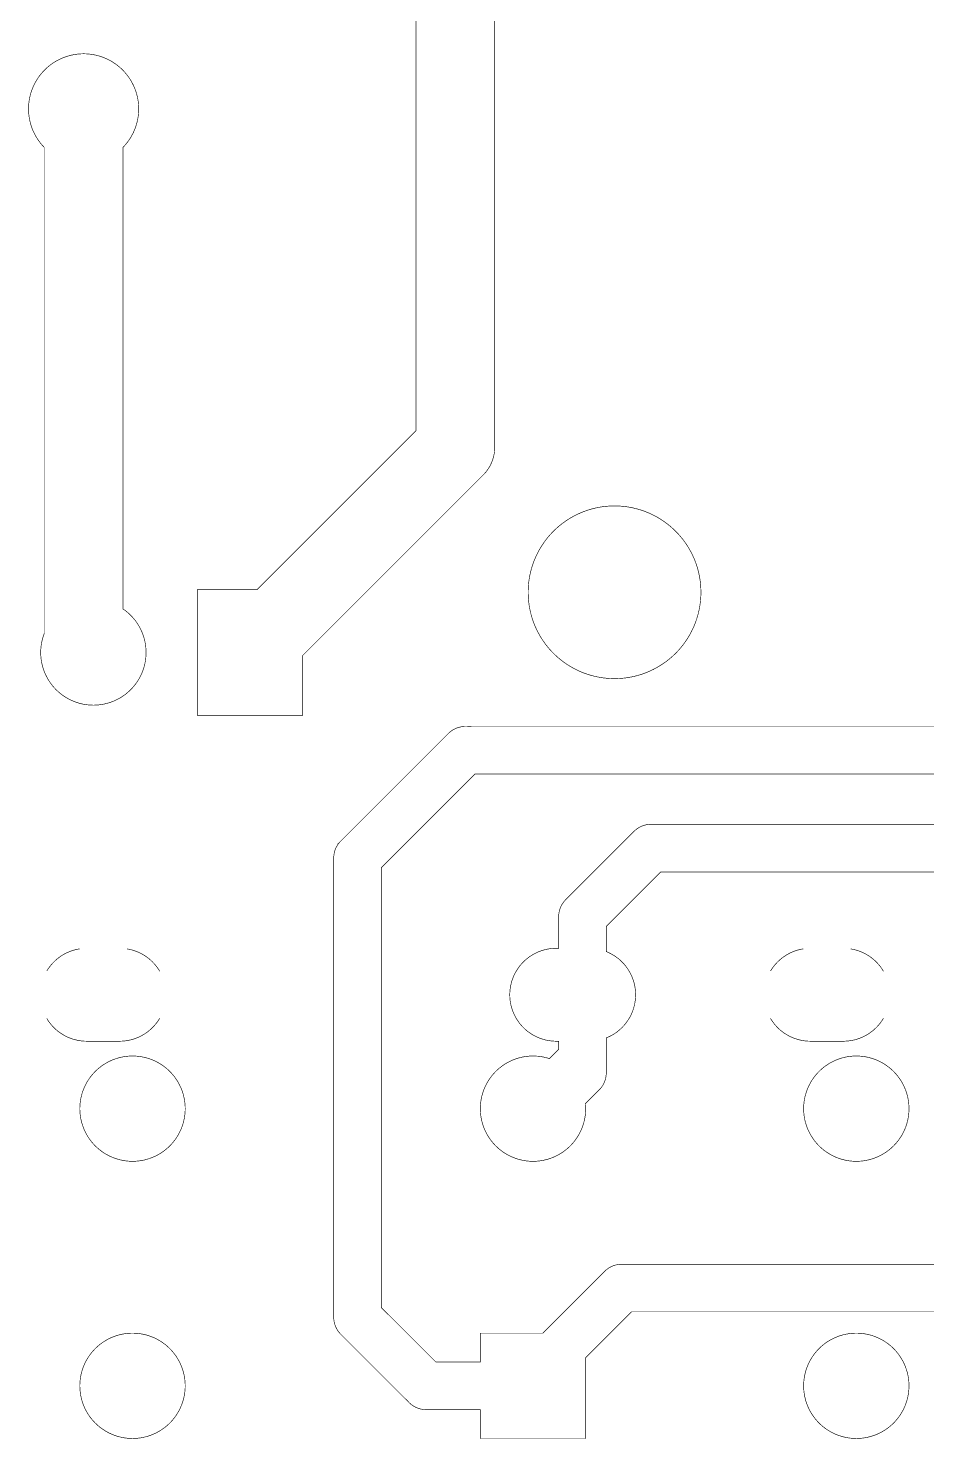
# Model space of a CAD drawing. Extents: x 0.1 to 55.3, y 1.4 to 42.4.
# Drawn here: x 6.56 to 21.15, y 1.36 to 24.26 of the extents above; entities that cross this region are included whole.
import ezdxf

# ---------------------------------------------------------------- set-up
doc = ezdxf.new("R2010")
doc.units = 0
doc.layers.add('Edge_Top', color=20, linetype='CONTINUOUS')

msp = doc.modelspace()

# ---------------------------------------------------------------- linework, layer by layer
at = {"layer": 'Edge_Top', "linetype": 'CONTINUOUS', "const_width": 0.01}
for points in [[(14.1349, 36.6512), (14.1346, 17.4425), (14.1332, 17.4158), (14.1307, 17.3893), (14.1271, 17.3629), (14.1224, 17.3366), (14.1167, 17.3106), (14.1098, 17.2848), (14.1019, 17.2594), (14.0929, 17.2343), (14.0828, 17.2096), (14.0718, 17.1853), (14.0598, 17.1615), (14.0467, 17.1382), (14.0327, 17.1155), (14.0178, 17.0934), (14.002, 17.072), (13.9853, 17.0512), (13.9677, 17.0311), (13.9494, 17.0118), (13.9328, 16.9957), (13.9333, 16.9958), (11.0161, 14.0785), (11.0162, 13.7897), (11.0162, 13.1077), (9.3062, 13.1077), (9.3062, 15.1497), (9.3128, 15.1497)], [(9.3128, 15.1497), (10.2776, 15.1497), (10.2837, 15.1564), (12.8554, 17.728), (12.8549, 17.7291), (12.8549, 36.4064)], [(8.4761, 14.122), (8.4752, 14.0887), (8.473, 14.0555), (8.4695, 14.0223), (8.4647, 13.9893), (8.4587, 13.9566), (8.4513, 13.924), (8.4427, 13.8918), (8.4328, 13.86), (8.4218, 13.8286), (8.4095, 13.7976), (8.3959, 13.7671), (8.3813, 13.7372), (8.3654, 13.7079), (8.3485, 13.6792), (8.3304, 13.6512), (8.3112, 13.6239), (8.291, 13.5974), (8.2698, 13.5717), (8.2476, 13.5468), (8.2245, 13.5228), (8.2004, 13.4998), (8.1754, 13.4777), (8.1496, 13.4566), (8.123, 13.4365), (8.0957, 13.4175), (8.0676, 13.3995), (8.0388, 13.3827), (8.0094, 13.3669), (7.9795, 13.3524), (7.9489, 13.339), (7.9179, 13.3268), (7.8864, 13.3159), (7.8545, 13.3062), (7.8223, 13.2977), (7.7898, 13.2905), (7.757, 13.2846), (7.7239, 13.2799), (7.6908, 13.2765), (7.6575, 13.2745), (7.6242, 13.2737), (7.5909, 13.2742), (7.5576, 13.2761), (7.5244, 13.2792), (7.4914, 13.2836), (7.4585, 13.2893), (7.4259, 13.2963), (7.3936, 13.3045), (7.3617, 13.314), (7.3301, 13.3248), (7.299, 13.3367), (7.2684, 13.3499), (7.2383, 13.3642), (7.2088, 13.3797), (7.1799, 13.3964), (7.1517, 13.4141), (7.1242, 13.433), (7.0975, 13.4528), (7.0715, 13.4738), (7.0464, 13.4957), (7.0222, 13.5186), (6.9989, 13.5424), (6.9765, 13.5671), (6.9551, 13.5926), (6.9347, 13.619), (6.9154, 13.6462), (6.8971, 13.674), (6.8799, 13.7026), (6.8639, 13.7318), (6.849, 13.7616), (6.8353, 13.792), (6.8227, 13.8229), (6.8114, 13.8543), (6.8013, 13.886), (6.7925, 13.9182), (6.7849, 13.9506), (6.7786, 13.9833), (6.7736, 14.0163), (6.7699, 14.0494), (6.7674, 14.0827), (6.7663, 14.116), (6.7664, 14.1493), (6.7679, 14.1826), (6.7706, 14.2158), (6.7747, 14.2489), (6.78, 14.2818), (6.7866, 14.3145), (6.7945, 14.3469), (6.8036, 14.3789), (6.814, 14.4106), (6.8228, 14.4347), (6.8225, 14.442), (6.8225, 22.331), (6.798, 22.3571), (6.7762, 22.3822), (6.7553, 22.4082), (6.7354, 22.435), (6.7165, 22.4624), (6.6987, 22.4906), (6.6819, 22.5194), (6.6662, 22.5488), (6.6516, 22.5787), (6.6381, 22.6092), (6.6258, 22.6402), (6.6146, 22.6716), (6.6047, 22.7034), (6.5959, 22.7356), (6.5883, 22.768), (6.5819, 22.8007), (6.5768, 22.8337), (6.5729, 22.8668), (6.5702, 22.9), (6.5687, 22.9333), (6.5685, 22.9666), (6.5696, 22.9999), (6.5719, 23.0332), (6.5754, 23.0663), (6.5802, 23.0993), (6.5861, 23.1321), (6.5933, 23.1647), (6.6018, 23.1969), (6.6114, 23.2288), (6.6222, 23.2604), (6.6341, 23.2915), (6.6472, 23.3221), (6.6615, 23.3522), (6.6768, 23.3818), (6.6933, 23.4108), (6.7108, 23.4392), (6.7294, 23.4669), (6.7489, 23.4938), (6.7695, 23.5201), (6.7911, 23.5455), (6.8135, 23.5701), (6.8369, 23.5939), (6.8611, 23.6167), (6.8862, 23.6387), (6.9121, 23.6597), (6.9387, 23.6797), (6.9661, 23.6988), (6.9942, 23.7167), (7.0229, 23.7337), (7.0522, 23.7495), (7.0821, 23.7643), (7.1125, 23.7779), (7.1434, 23.7903), (7.1748, 23.8017), (7.2066, 23.8118), (7.2387, 23.8207), (7.2711, 23.8285), (7.3038, 23.835), (7.3367, 23.8403), (7.3698, 23.8444), (7.403, 23.8472), (7.4363, 23.8488), (7.4696, 23.8492), (7.5029, 23.8483), (7.5362, 23.8462), (7.5693, 23.8428), (7.6023, 23.8382), (7.6352, 23.8324), (7.6677, 23.8253), (7.7, 23.8171), (7.732, 23.8076), (7.7636, 23.797), (7.7948, 23.7852), (7.8255, 23.7722), (7.8557, 23.7581), (7.8853, 23.7429), (7.9144, 23.7266), (7.9428, 23.7092), (7.9706, 23.6908), (7.9977, 23.6713), (8.024, 23.6509), (8.0495, 23.6294), (8.0743, 23.6071), (8.0981, 23.5838), (8.1211, 23.5597), (8.1432, 23.5347), (8.1643, 23.5089), (8.1845, 23.4824), (8.2036, 23.4551), (8.2218, 23.4271), (8.2388, 23.3985), (8.2548, 23.3693), (8.2697, 23.3394), (8.2834, 23.3091), (8.2961, 23.2782), (8.3075, 23.2469), (8.3178, 23.2152), (8.3269, 23.1832), (8.3348, 23.1508), (8.3415, 23.1181), (8.347, 23.0852), (8.3512, 23.0522), (8.3542, 23.019), (8.3559, 22.9857), (8.3564, 22.9485), (8.3556, 22.9152), (8.3535, 22.8819), (8.3501, 22.8488), (8.3455, 22.8158), (8.3397, 22.783), (8.3327, 22.7504), (8.3244, 22.7181), (8.315, 22.6861), (8.3044, 22.6545), (8.2926, 22.6233), (8.2796, 22.5926), (8.2656, 22.5624), (8.2504, 22.5327), (8.2341, 22.5037), (8.2167, 22.4752), (8.1983, 22.4474), (8.1788, 22.4204), (8.1584, 22.394), (8.137, 22.3685), (8.1147, 22.3437), (8.1021, 22.3307), (8.1025, 22.3219), (8.1022, 14.8355), (8.1294, 14.8163), (8.1558, 14.7959), (8.1814, 14.7746), (8.2062, 14.7523), (8.23, 14.729), (8.2529, 14.7048), (8.2749, 14.6797), (8.2959, 14.6538), (8.3159, 14.6271), (8.3348, 14.5997), (8.3526, 14.5715), (8.3693, 14.5427), (8.3848, 14.5132), (8.3992, 14.4831), (8.4125, 14.4525), (8.4245, 14.4214), (8.4353, 14.3899), (8.4449, 14.358), (8.4532, 14.3257), (8.4602, 14.2931), (8.466, 14.2603), (8.4705, 14.2273), (8.4737, 14.1941), (8.4756, 14.1608), (8.4762, 14.1287), (8.4761, 14.122)], [(14.1346, 17.4831), (14.1349, 17.4571), (14.1341, 17.4304), (14.1322, 17.4038), (14.1292, 17.3774), (14.1252, 17.351), (14.12, 17.3248), (14.1137, 17.2989), (14.1063, 17.2733), (14.0979, 17.248), (14.0885, 17.2231), (14.078, 17.1985), (14.0665, 17.1745), (14.054, 17.1509), (14.0405, 17.1279), (14.0261, 17.1055), (14.0108, 17.0837), (13.9946, 17.0625), (13.9775, 17.042), (13.9595, 17.0223), (13.9333, 16.9958)], [(17.4815, 15.0999), (17.4805, 15.0533), (17.4779, 15.0067), (17.4738, 14.9602), (17.4682, 14.9139), (17.461, 14.8678), (17.4523, 14.8219), (17.442, 14.7764), (17.4303, 14.7312), (17.417, 14.6865), (17.4023, 14.6422), (17.3861, 14.5984), (17.3685, 14.5552), (17.3494, 14.5126), (17.329, 14.4707), (17.3071, 14.4295), (17.2839, 14.389), (17.2593, 14.3493), (17.2335, 14.3105), (17.2064, 14.2725), (17.178, 14.2355), (17.1484, 14.1994), (17.1176, 14.1643), (17.0857, 14.1303), (17.0526, 14.0973), (17.0185, 14.0655), (16.9833, 14.0348), (16.9471, 14.0054), (16.91, 13.9771), (16.872, 13.9501), (16.833, 13.9243), (16.7933, 13.8999), (16.7527, 13.8768), (16.7114, 13.8551), (16.6694, 13.8348), (16.6268, 13.8158), (16.5835, 13.7983), (16.5397, 13.7823), (16.4954, 13.7677), (16.4506, 13.7546), (16.4054, 13.743), (16.3598, 13.7329), (16.3139, 13.7243), (16.2678, 13.7173), (16.2215, 13.7118), (16.175, 13.7079), (16.1284, 13.7055), (16.0817, 13.7046), (16.0351, 13.7053), (15.9885, 13.7076), (15.9419, 13.7114), (15.8956, 13.7167), (15.8494, 13.7236), (15.8035, 13.732), (15.7579, 13.742), (15.7127, 13.7534), (15.6679, 13.7664), (15.6235, 13.7808), (15.5796, 13.7967), (15.5363, 13.8141), (15.4936, 13.8329), (15.4515, 13.8531), (15.4102, 13.8747), (15.3695, 13.8976), (15.3297, 13.9219), (15.2907, 13.9475), (15.2526, 13.9744), (15.2153, 14.0026), (15.1791, 14.0319), (15.1438, 14.0625), (15.1096, 14.0942), (15.0764, 14.1271), (15.0444, 14.161), (15.0135, 14.1959), (14.9838, 14.2319), (14.9553, 14.2689), (14.928, 14.3068), (14.902, 14.3455), (14.8774, 14.3851), (14.854, 14.4255), (14.832, 14.4667), (14.8114, 14.5086), (14.7922, 14.5511), (14.7744, 14.5942), (14.7581, 14.638), (14.7432, 14.6822), (14.7299, 14.7269), (14.718, 14.772), (14.7076, 14.8175), (14.6987, 14.8633), (14.6914, 14.9094), (14.6856, 14.9557), (14.6814, 15.0022), (14.6787, 15.0488), (14.6775, 15.0954), (14.6779, 15.1421), (14.6799, 15.1887), (14.6834, 15.2352), (14.6884, 15.2816), (14.695, 15.3278), (14.7032, 15.3738), (14.7128, 15.4194), (14.724, 15.4647), (14.7367, 15.5097), (14.7508, 15.5541), (14.7664, 15.5981), (14.7835, 15.6415), (14.802, 15.6843), (14.822, 15.7265), (14.8433, 15.768), (14.866, 15.8088), (14.89, 15.8488), (14.9154, 15.888), (14.9421, 15.9263), (14.97, 15.9637), (14.9991, 16.0001), (15.0294, 16.0356), (15.0609, 16.07), (15.0936, 16.1034), (15.1273, 16.1356), (15.162, 16.1668), (15.1978, 16.1967), (15.2346, 16.2254), (15.2723, 16.2529), (15.3109, 16.2792), (15.3504, 16.3041), (15.3906, 16.3277), (15.4316, 16.3499), (15.4734, 16.3708), (15.5158, 16.3903), (15.5588, 16.4083), (15.6024, 16.4249), (15.6466, 16.4401), (15.6912, 16.4538), (15.7362, 16.4659), (15.7817, 16.4766), (15.8274, 16.4858), (15.8734, 16.4934), (15.9197, 16.4995), (15.9662, 16.504), (16.0127, 16.507), (16.0594, 16.5085), (16.106, 16.5083), (16.1527, 16.5067), (16.1992, 16.5035), (16.2456, 16.4987), (16.2919, 16.4924), (16.3379, 16.4846), (16.3836, 16.4752), (16.429, 16.4643), (16.474, 16.452), (16.5185, 16.4381), (16.5626, 16.4227), (16.6061, 16.4059), (16.6491, 16.3877), (16.6914, 16.368), (16.733, 16.3469), (16.7739, 16.3245), (16.8141, 16.3007), (16.8534, 16.2756), (16.8919, 16.2492), (16.9295, 16.2215), (16.9661, 16.1926), (17.0018, 16.1625), (17.0364, 16.1312), (17.07, 16.0988), (17.1024, 16.0653), (17.1338, 16.0307), (17.1639, 15.9951), (17.1929, 15.9586), (17.2206, 15.921), (17.2471, 15.8826), (17.2723, 15.8433), (17.2962, 15.8032), (17.3187, 15.7623), (17.3398, 15.7207), (17.3595, 15.6784), (17.3779, 15.6355), (17.3947, 15.592), (17.4102, 15.548), (17.4241, 15.5035), (17.4366, 15.4585), (17.4475, 15.4131), (17.457, 15.3674), (17.4649, 15.3214), (17.4713, 15.2752), (17.4761, 15.2288), (17.4794, 15.1823), (17.4812, 15.1356), (17.4815, 15.0999)], [(17.4815, 15.0999), (17.4805, 15.0533), (17.4779, 15.0067), (17.4738, 14.9602), (17.4682, 14.9139), (17.461, 14.8678), (17.4523, 14.8219), (17.442, 14.7764), (17.4303, 14.7312), (17.417, 14.6865), (17.4023, 14.6422), (17.3861, 14.5984), (17.3685, 14.5552), (17.3494, 14.5126), (17.329, 14.4707), (17.3071, 14.4295), (17.2839, 14.389), (17.2593, 14.3493), (17.2335, 14.3105), (17.2064, 14.2725), (17.178, 14.2355), (17.1484, 14.1994), (17.1176, 14.1643), (17.0857, 14.1303), (17.0526, 14.0973), (17.0185, 14.0655), (16.9833, 14.0348), (16.9471, 14.0054), (16.91, 13.9771), (16.872, 13.9501), (16.833, 13.9243), (16.7933, 13.8999), (16.7527, 13.8768), (16.7114, 13.8551), (16.6694, 13.8348), (16.6268, 13.8158), (16.5835, 13.7983), (16.5397, 13.7823), (16.4954, 13.7677), (16.4506, 13.7546), (16.4054, 13.743), (16.3598, 13.7329), (16.3139, 13.7243), (16.2678, 13.7173), (16.2215, 13.7118), (16.175, 13.7079), (16.1284, 13.7055), (16.0817, 13.7046), (16.0351, 13.7053), (15.9885, 13.7076), (15.9419, 13.7114), (15.8956, 13.7167), (15.8494, 13.7236), (15.8035, 13.732), (15.7579, 13.742), (15.7127, 13.7534), (15.6679, 13.7664), (15.6235, 13.7808), (15.5796, 13.7967), (15.5363, 13.8141), (15.4936, 13.8329), (15.4515, 13.8531), (15.4102, 13.8747), (15.3695, 13.8976), (15.3297, 13.9219), (15.2907, 13.9475), (15.2526, 13.9744), (15.2153, 14.0026), (15.1791, 14.0319), (15.1438, 14.0625), (15.1096, 14.0942), (15.0764, 14.1271), (15.0444, 14.161), (15.0135, 14.1959), (14.9838, 14.2319), (14.9553, 14.2689), (14.928, 14.3068), (14.902, 14.3455), (14.8774, 14.3851), (14.854, 14.4255), (14.832, 14.4667), (14.8114, 14.5086), (14.7922, 14.5511), (14.7744, 14.5942), (14.7581, 14.638), (14.7432, 14.6822), (14.7299, 14.7269), (14.718, 14.772), (14.7076, 14.8175), (14.6987, 14.8633), (14.6914, 14.9094), (14.6856, 14.9557), (14.6814, 15.0022), (14.6787, 15.0488), (14.6775, 15.0954), (14.6779, 15.1421), (14.6799, 15.1887), (14.6834, 15.2352), (14.6884, 15.2816), (14.695, 15.3278), (14.7032, 15.3738), (14.7128, 15.4194), (14.724, 15.4647), (14.7367, 15.5097), (14.7508, 15.5541), (14.7664, 15.5981), (14.7835, 15.6415), (14.802, 15.6843), (14.822, 15.7265), (14.8433, 15.768), (14.866, 15.8088), (14.89, 15.8488), (14.9154, 15.888), (14.9421, 15.9263), (14.97, 15.9637), (14.9991, 16.0001), (15.0294, 16.0356), (15.0609, 16.07), (15.0936, 16.1034), (15.1273, 16.1356), (15.162, 16.1668), (15.1978, 16.1967), (15.2346, 16.2254), (15.2723, 16.2529), (15.3109, 16.2792), (15.3504, 16.3041), (15.3906, 16.3277), (15.4316, 16.3499), (15.4734, 16.3708), (15.5158, 16.3903), (15.5588, 16.4083), (15.6024, 16.4249), (15.6466, 16.4401), (15.6912, 16.4538), (15.7362, 16.4659), (15.7817, 16.4766), (15.8274, 16.4858), (15.8734, 16.4934), (15.9197, 16.4995), (15.9662, 16.504), (16.0127, 16.507), (16.0594, 16.5085), (16.106, 16.5083), (16.1527, 16.5067), (16.1992, 16.5035), (16.2456, 16.4987), (16.2919, 16.4924), (16.3379, 16.4846), (16.3836, 16.4752), (16.429, 16.4643), (16.474, 16.452), (16.5185, 16.4381), (16.5626, 16.4227), (16.6061, 16.4059), (16.6491, 16.3877), (16.6914, 16.368), (16.733, 16.3469), (16.7739, 16.3245), (16.8141, 16.3007), (16.8534, 16.2756), (16.8919, 16.2492), (16.9295, 16.2215), (16.9661, 16.1926), (17.0018, 16.1625), (17.0364, 16.1312), (17.07, 16.0988), (17.1024, 16.0653), (17.1338, 16.0307), (17.1639, 15.9951), (17.1929, 15.9586), (17.2206, 15.921), (17.2471, 15.8826), (17.2723, 15.8433), (17.2962, 15.8032), (17.3187, 15.7623), (17.3398, 15.7207), (17.3595, 15.6784), (17.3779, 15.6355), (17.3947, 15.592), (17.4102, 15.548), (17.4241, 15.5035), (17.4366, 15.4585), (17.4475, 15.4131), (17.457, 15.3674), (17.4649, 15.3214), (17.4713, 15.2752), (17.4761, 15.2288), (17.4794, 15.1823), (17.4812, 15.1356), (17.4815, 15.0999)], [(26.1168, 3.4238), (16.3534, 3.4238), (15.6111, 2.6814), (15.6112, 2.6108), (15.6112, 1.3675), (13.9012, 1.3675), (13.9012, 1.8369), (13.8896, 1.8365), (13.0059, 1.8367), (12.9859, 1.8379), (12.966, 1.8402), (12.9463, 1.8434), (12.9268, 1.8477), (12.9075, 1.853), (12.8885, 1.8593), (12.8699, 1.8666), (12.8516, 1.8748), (12.8338, 1.8839), (12.8166, 1.894), (12.7998, 1.9049), (12.7837, 1.9167), (12.7681, 1.9293), (12.7533, 1.9427), (12.7353, 1.961), (12.7368, 1.959), (11.6259, 3.0703), (11.6126, 3.0852), (11.6001, 3.1009), (11.5885, 3.1171), (11.5777, 3.134), (11.5678, 3.1514), (11.5588, 3.1692), (11.5508, 3.1875), (11.5437, 3.2062), (11.5376, 3.2253), (11.5325, 3.2446), (11.5284, 3.2642), (11.5253, 3.2839), (11.5232, 3.3038), (11.5222, 3.3238), (11.5224, 3.3494), (11.5221, 3.347), (11.5223, 10.8074), (11.5235, 10.8274), (11.5257, 10.8473), (11.529, 10.867), (11.5333, 10.8865), (11.5386, 10.9058), (11.5449, 10.9248), (11.5521, 10.9434), (11.5603, 10.9617), (11.5695, 10.9795), (11.5795, 10.9967), (11.5905, 11.0135), (11.6023, 11.0296), (11.6149, 11.0452), (11.6283, 11.06), (11.6465, 11.078), (11.6446, 11.0765), (13.3918, 12.8234), (13.4068, 12.8367), (13.4224, 12.8491), (13.4387, 12.8608), (13.4555, 12.8716), (13.4729, 12.8815), (13.4908, 12.8904), (13.5091, 12.8985), (13.5278, 12.9056), (13.5468, 12.9117), (13.5661, 12.9168), (13.5857, 12.9209), (13.6055, 12.924), (13.6254, 12.926), (13.6453, 12.9271), (13.671, 12.9269), (13.6685, 12.9272), (25.21, 12.9272)], [(13.3712, 12.8026), (13.385, 12.8168), (13.3996, 12.8305), (13.4149, 12.8433), (13.4309, 12.8554), (13.4475, 12.8666), (13.4646, 12.8769), (13.4822, 12.8863), (13.5003, 12.8948), (13.5189, 12.9023), (13.5377, 12.9089), (13.5569, 12.9145), (13.5764, 12.9191), (13.5961, 12.9227), (13.6159, 12.9252), (13.6359, 12.9267), (13.6618, 12.9272), (13.6685, 12.9272)], [(25.2096, 12.1552), (13.815, 12.1551), (12.2941, 10.6341), (12.2941, 3.4934), (13.1792, 2.6085), (13.9011, 2.6085), (13.9012, 2.6742), (13.9012, 3.0775), (14.916, 3.0775), (14.917, 3.0791), (15.9302, 4.092), (15.9452, 4.1053), (15.9609, 4.1178), (15.9771, 4.1294), (15.994, 4.1402), (16.0113, 4.1501), (16.0292, 4.1591), (16.0475, 4.1671), (16.0662, 4.1742), (16.0852, 4.1803), (16.1046, 4.1854), (16.1241, 4.1895), (16.1439, 4.1926), (16.1638, 4.1947), (16.1838, 4.1957), (16.2094, 4.1955), (16.2069, 4.1958), (26.5191, 4.1955)], [(29.5146, 10.5668), (16.8299, 10.5668), (15.9449, 9.6817), (15.9449, 9.2732), (15.9763, 9.2598), (16.0064, 9.2454), (16.0358, 9.2298), (16.0645, 9.2128), (16.0924, 9.1946), (16.1195, 9.1752), (16.1457, 9.1547), (16.171, 9.1329), (16.1953, 9.1101), (16.2186, 9.0862), (16.2408, 9.0614), (16.2618, 9.0355), (16.2817, 9.0088), (16.3004, 8.9812), (16.3179, 8.9528), (16.3341, 8.9237), (16.349, 8.8939), (16.3626, 8.8634), (16.3748, 8.8324), (16.3856, 8.8009), (16.395, 8.7689), (16.403, 8.7366), (16.4096, 8.7039), (16.4147, 8.671), (16.4183, 8.6378), (16.4205, 8.6046), (16.4212, 8.5718), (16.4205, 8.5385), (16.4183, 8.5053), (16.4146, 8.4721), (16.4094, 8.4392), (16.4029, 8.4065), (16.3948, 8.3742), (16.3854, 8.3422), (16.3746, 8.3107), (16.3623, 8.2797), (16.3487, 8.2492), (16.3338, 8.2194), (16.3176, 8.1903), (16.3001, 8.1619), (16.2814, 8.1344), (16.2615, 8.1077), (16.2404, 8.0818), (16.2182, 8.057), (16.1949, 8.0331), (16.1706, 8.0103), (16.1453, 7.9886), (16.119, 7.9681), (16.0919, 7.9487), (16.064, 7.9305), (16.0353, 7.9136), (16.0058, 7.898), (15.9757, 7.8837), (15.9444, 7.8705), (15.9449, 7.8684), (15.9446, 7.5096), (15.9449, 7.5118), (15.9447, 7.2886), (15.9435, 7.2687), (15.9413, 7.2488), (15.938, 7.2291), (15.9337, 7.2095), (15.9284, 7.1903), (15.9221, 7.1713), (15.9149, 7.1526), (15.9067, 7.1344), (15.8975, 7.1166), (15.8875, 7.0993), (15.8765, 7.0826), (15.8647, 7.0664), (15.8521, 7.0509), (15.8387, 7.0361), (15.8205, 7.0181), (15.8224, 7.0196), (15.6072, 6.8044), (15.6092, 6.7812), (15.6109, 6.748), (15.6112, 6.7158), (15.6103, 6.6825), (15.6081, 6.6493), (15.6046, 6.6161), (15.5998, 6.5831), (15.5937, 6.5504), (15.5864, 6.5178), (15.5778, 6.4856), (15.5679, 6.4538), (15.5568, 6.4224), (15.5445, 6.3914), (15.531, 6.3609), (15.5163, 6.331), (15.5005, 6.3017), (15.4835, 6.273), (15.4655, 6.245), (15.4463, 6.2177), (15.4261, 6.1912), (15.4049, 6.1655), (15.3827, 6.1406), (15.3595, 6.1166), (15.3355, 6.0936), (15.3105, 6.0715), (15.2847, 6.0504), (15.2581, 6.0303), (15.2307, 6.0113), (15.2027, 5.9933), (15.1739, 5.9765), (15.1445, 5.9607), (15.1145, 5.9462), (15.084, 5.9328), (15.053, 5.9206), (15.0215, 5.9097), (14.9896, 5.9), (14.9574, 5.8915), (14.9248, 5.8843), (14.892, 5.8784), (14.859, 5.8737), (14.8259, 5.8703), (14.7926, 5.8683), (14.7593, 5.8675), (14.7259, 5.868), (14.6927, 5.8699), (14.6595, 5.873), (14.6264, 5.8774), (14.5936, 5.8831), (14.561, 5.8901), (14.5287, 5.8983), (14.4968, 5.9078), (14.4652, 5.9186), (14.4341, 5.9305), (14.4035, 5.9437), (14.3734, 5.958), (14.3439, 5.9735), (14.315, 5.9902), (14.2868, 6.0079), (14.2593, 6.0268), (14.2325, 6.0466), (14.2066, 6.0676), (14.1815, 6.0895), (14.1573, 6.1124), (14.1339, 6.1362), (14.1115, 6.1609), (14.0901, 6.1864), (14.0698, 6.2128), (14.0504, 6.24), (14.0321, 6.2678), (14.015, 6.2964), (13.9989, 6.3256), (13.984, 6.3554), (13.9703, 6.3858), (13.9578, 6.4167), (13.9465, 6.4481), (13.9364, 6.4798), (13.9276, 6.512), (13.92, 6.5444), (13.9137, 6.5771), (13.9087, 6.6101), (13.9049, 6.6432), (13.9025, 6.6765), (13.9013, 6.7098), (13.9015, 6.7431), (13.9029, 6.7764), (13.9057, 6.8096), (13.9097, 6.8427), (13.9151, 6.8756), (13.9217, 6.9083), (13.9295, 6.9407), (13.9387, 6.9727), (13.949, 7.0044), (13.9606, 7.0356), (13.9735, 7.0664), (13.9875, 7.0967), (14.0026, 7.1263), (14.0189, 7.1554), (14.0364, 7.1838), (14.0549, 7.2115), (14.0745, 7.2385), (14.0951, 7.2647), (14.1168, 7.29), (14.1394, 7.3145), (14.1629, 7.3381), (14.1873, 7.3608), (14.2127, 7.3825), (14.2388, 7.4031), (14.2657, 7.4228), (14.2934, 7.4414), (14.3218, 7.4589), (14.3508, 7.4753), (14.3804, 7.4905), (14.4107, 7.5045), (14.4414, 7.5174), (14.4726, 7.5291), (14.5043, 7.5395), (14.5363, 7.5487), (14.5687, 7.5567), (14.6013, 7.5634), (14.6342, 7.5687), (14.6673, 7.5729), (14.7005, 7.5757), (14.7338, 7.5772), (14.7671, 7.5774), (14.8005, 7.5764), (14.8337, 7.574), (14.8668, 7.5703), (14.8998, 7.5654), (14.9325, 7.5591), (14.965, 7.5516), (14.9972, 7.5429), (15.0232, 7.5347), (15.0301, 7.5423), (15.1729, 7.6852), (15.1729, 7.8176), (15.1335, 7.8177), (15.1184, 7.8177), (15.0851, 7.8191), (15.0518, 7.822), (15.0188, 7.8263), (14.986, 7.8321), (14.9534, 7.8393), (14.9213, 7.848), (14.8895, 7.8581), (14.8582, 7.8696), (14.8274, 7.8824), (14.7973, 7.8966), (14.7678, 7.9121), (14.739, 7.9289), (14.711, 7.947), (14.6838, 7.9663), (14.6575, 7.9867), (14.6321, 8.0083), (14.6077, 8.031), (14.5843, 8.0548), (14.562, 8.0795), (14.5408, 8.1053), (14.5208, 8.1319), (14.5019, 8.1594), (14.4843, 8.1877), (14.468, 8.2168), (14.453, 8.2465), (14.4393, 8.2769), (14.4269, 8.3078), (14.4159, 8.3393), (14.4064, 8.3712), (14.3982, 8.4036), (14.3915, 8.4362), (14.3862, 8.4691), (14.3824, 8.5022), (14.3801, 8.5355), (14.3792, 8.5688), (14.3798, 8.6021), (14.3819, 8.6354), (14.3854, 8.6685), (14.3904, 8.7015), (14.3969, 8.7342), (14.4048, 8.7666), (14.4141, 8.7986), (14.4248, 8.8301), (14.4369, 8.8612), (14.4504, 8.8917), (14.4652, 8.9215), (14.4813, 8.9507), (14.4986, 8.9792), (14.5173, 9.0068), (14.5371, 9.0336), (14.5581, 9.0595), (14.5802, 9.0845), (14.6033, 9.1084), (14.6276, 9.1313), (14.6528, 9.1531), (14.6789, 9.1738), (14.706, 9.1933), (14.7338, 9.2115), (14.7625, 9.2286), (14.7919, 9.2443), (14.8219, 9.2588), (14.8526, 9.2719), (14.8837, 9.2836), (14.9154, 9.2939), (14.9475, 9.3029), (14.98, 9.3104), (15.0128, 9.3164), (15.0458, 9.321), (15.079, 9.3242), (15.1123, 9.3258), (15.1602, 9.3261), (15.1733, 9.3261), (15.1729, 9.3452), (15.1732, 9.855), (15.1744, 9.875), (15.1766, 9.8949), (15.1799, 9.9146), (15.1842, 9.9341), (15.1895, 9.9534), (15.1957, 9.9724), (15.203, 9.991), (15.2112, 10.0093), (15.2203, 10.0271), (15.2304, 10.0443), (15.2413, 10.0611), (15.2531, 10.0772), (15.2657, 10.0928), (15.2791, 10.1076), (15.2974, 10.1256), (15.2954, 10.1241), (16.4067, 11.235), (16.4217, 11.2483), (16.4373, 11.2608), (16.4536, 11.2724), (16.4704, 11.2832), (16.4878, 11.2931), (16.5057, 11.3021), (16.524, 11.3101), (16.5427, 11.3172), (16.5617, 11.3233), (16.581, 11.3284), (16.6006, 11.3325), (16.6204, 11.3356), (16.6403, 11.3377), (16.6602, 11.3387), (16.6859, 11.3385), (16.6834, 11.3388), (29.3681, 11.3389)], [(16.3861, 11.2143), (16.3999, 11.2285), (16.4145, 11.2421), (16.4298, 11.255), (16.4458, 11.267), (16.4624, 11.2782), (16.4795, 11.2885), (16.4971, 11.2979), (16.5152, 11.3064), (16.5338, 11.314), (16.5526, 11.3205), (16.5718, 11.3261), (16.5913, 11.3307), (16.611, 11.3343), (16.6308, 11.3368), (16.6508, 11.3383), (16.6767, 11.3388), (16.6834, 11.3388)], [(11.5224, 10.7782), (11.5221, 10.7979), (11.5228, 10.8179), (11.5246, 10.8378), (11.5273, 10.8577), (11.5311, 10.8773), (11.536, 10.8967), (11.5418, 10.9158), (11.5486, 10.9346), (11.5563, 10.9531), (11.565, 10.9711), (11.5747, 10.9886), (11.5852, 11.0056), (11.5966, 11.022), (11.6088, 11.0379), (11.6218, 11.053), (11.6398, 11.0718), (11.6446, 11.0765)], [(15.1733, 9.8258), (15.173, 9.8455), (15.1737, 9.8655), (15.1754, 9.8854), (15.1782, 9.9053), (15.182, 9.9249), (15.1868, 9.9443), (15.1926, 9.9634), (15.1994, 9.9822), (15.2072, 10.0007), (15.2159, 10.0187), (15.2255, 10.0362), (15.236, 10.0532), (15.2474, 10.0696), (15.2596, 10.0855), (15.2727, 10.1006), (15.2907, 10.1194), (15.2954, 10.1241)], [(6.8646, 8.9565), (6.8823, 8.9848), (6.9011, 9.0122), (6.9212, 9.0389), (6.9424, 9.0646), (6.9647, 9.0893), (6.9881, 9.1131), (7.0125, 9.1357), (7.0379, 9.1573), (7.0643, 9.1778), (7.0915, 9.197), (7.1195, 9.2151), (7.1483, 9.2318), (7.1778, 9.2473), (7.208, 9.2615), (7.2387, 9.2743), (7.27, 9.2858), (7.3018, 9.2958), (7.334, 9.3045), (7.3666, 9.3117), (7.3992, 9.3174)], [(8.1652, 9.3168), (8.198, 9.3108), (8.2305, 9.3035), (8.2626, 9.2946), (8.2943, 9.2844), (8.3256, 9.2728), (8.3563, 9.2598), (8.3864, 9.2454), (8.4158, 9.2298), (8.4445, 9.2128), (8.4724, 9.1946), (8.4995, 9.1752), (8.5257, 9.1547), (8.551, 9.1329), (8.5753, 9.1101), (8.5986, 9.0862), (8.6208, 9.0614), (8.6418, 9.0355), (8.6617, 9.0088), (8.6804, 8.9812), (8.6978, 8.953)], [(18.6109, 8.9565), (18.6285, 8.9848), (18.6474, 9.0122), (18.6674, 9.0389), (18.6887, 9.0646), (18.711, 9.0893), (18.7344, 9.1131), (18.7588, 9.1357), (18.7842, 9.1573), (18.8105, 9.1778), (18.8377, 9.197), (18.8658, 9.2151), (18.8946, 9.2318), (18.9241, 9.2473), (18.9542, 9.2615), (18.985, 9.2743), (19.0163, 9.2858), (19.0481, 9.2958), (19.0803, 9.3045), (19.1128, 9.3117), (19.1454, 9.3174)], [(19.9115, 9.3168), (19.9442, 9.3108), (19.9767, 9.3035), (20.0089, 9.2946), (20.0406, 9.2844), (20.0718, 9.2728), (20.1025, 9.2598), (20.1326, 9.2454), (20.1621, 9.2298), (20.1908, 9.2128), (20.2187, 9.1946), (20.2458, 9.1752), (20.272, 9.1547), (20.2973, 9.1329), (20.3216, 9.1101), (20.3448, 9.0862), (20.367, 9.0614), (20.3881, 9.0355), (20.408, 9.0088), (20.4267, 8.9812), (20.4441, 8.953)], [(8.6976, 8.1903), (8.6801, 8.1619), (8.6614, 8.1344), (8.6415, 8.1077), (8.6204, 8.0818), (8.5982, 8.057), (8.5749, 8.0331), (8.5506, 8.0103), (8.5253, 7.9886), (8.499, 7.9681), (8.4719, 7.9487), (8.444, 7.9305), (8.4153, 7.9136), (8.3858, 7.898), (8.3557, 7.8837), (8.325, 7.8707), (8.2938, 7.8591), (8.2621, 7.8489), (8.2299, 7.8401), (8.1974, 7.8327), (8.1646, 7.8268), (8.1316, 7.8223), (8.0984, 7.8193), (8.0651, 7.8178), (8.0136, 7.8175), (7.5135, 7.8177), (7.5117, 7.8175), (7.4784, 7.8184), (7.4451, 7.8206), (7.412, 7.8244), (7.3791, 7.8296), (7.3464, 7.8363), (7.3141, 7.8444), (7.2821, 7.8539), (7.2507, 7.8648), (7.2197, 7.8771), (7.1893, 7.8908), (7.1595, 7.9058), (7.1304, 7.922), (7.1021, 7.9396), (7.0746, 7.9584), (7.0479, 7.9784), (7.0221, 7.9995), (6.9973, 8.0218), (6.9735, 8.0451), (6.9508, 8.0695), (6.9291, 8.0949), (6.9086, 8.1211), (6.8893, 8.1483), (6.8712, 8.1763), (6.8644, 8.1875)], [(20.4439, 8.1903), (20.4264, 8.1619), (20.4077, 8.1344), (20.3877, 8.1077), (20.3666, 8.0818), (20.3444, 8.057), (20.3212, 8.0331), (20.2968, 8.0103), (20.2715, 7.9886), (20.2453, 7.9681), (20.2182, 7.9487), (20.1903, 7.9305), (20.1615, 7.9136), (20.1321, 7.898), (20.102, 7.8837), (20.0713, 7.8707), (20.04, 7.8591), (20.0083, 7.8489), (19.9762, 7.8401), (19.9437, 7.8327), (19.9109, 7.8268), (19.8778, 7.8223), (19.8446, 7.8193), (19.8113, 7.8178), (19.7598, 7.8175), (19.2598, 7.8177), (19.258, 7.8175), (19.2246, 7.8184), (19.1914, 7.8206), (19.1583, 7.8244), (19.1253, 7.8296), (19.0927, 7.8363), (19.0604, 7.8444), (19.0284, 7.8539), (18.9969, 7.8648), (18.9659, 7.8771), (18.9355, 7.8908), (18.9058, 7.9058), (18.8767, 7.922), (18.8484, 7.9396), (18.8208, 7.9584), (18.7942, 7.9784), (18.7684, 7.9995), (18.7436, 8.0218), (18.7198, 8.0451), (18.6971, 8.0695), (18.6754, 8.0949), (18.6549, 8.1211), (18.6356, 8.1483), (18.6175, 8.1763), (18.6107, 8.1875)], [(9.1112, 6.7158), (9.1103, 6.6825), (9.1081, 6.6493), (9.1046, 6.6161), (9.0998, 6.5831), (9.0937, 6.5504), (9.0864, 6.5178), (9.0778, 6.4856), (9.0679, 6.4538), (9.0568, 6.4224), (9.0445, 6.3914), (9.031, 6.3609), (9.0163, 6.331), (9.0005, 6.3017), (8.9835, 6.273), (8.9655, 6.245), (8.9463, 6.2177), (8.9261, 6.1912), (8.9049, 6.1655), (8.8827, 6.1406), (8.8595, 6.1166), (8.8355, 6.0936), (8.8105, 6.0715), (8.7847, 6.0504), (8.7581, 6.0303), (8.7307, 6.0113), (8.7027, 5.9933), (8.6739, 5.9765), (8.6445, 5.9607), (8.6145, 5.9462), (8.584, 5.9328), (8.553, 5.9206), (8.5215, 5.9097), (8.4896, 5.9), (8.4574, 5.8915), (8.4248, 5.8843), (8.392, 5.8784), (8.359, 5.8737), (8.3259, 5.8703), (8.2926, 5.8683), (8.2593, 5.8675), (8.2259, 5.868), (8.1927, 5.8699), (8.1595, 5.873), (8.1264, 5.8774), (8.0936, 5.8831), (8.061, 5.8901), (8.0287, 5.8983), (7.9968, 5.9078), (7.9652, 5.9186), (7.9341, 5.9305), (7.9035, 5.9437), (7.8734, 5.958), (7.8439, 5.9735), (7.815, 5.9902), (7.7868, 6.0079), (7.7593, 6.0268), (7.7325, 6.0466), (7.7066, 6.0676), (7.6815, 6.0895), (7.6573, 6.1124), (7.6339, 6.1362), (7.6115, 6.1609), (7.5901, 6.1864), (7.5698, 6.2128), (7.5504, 6.24), (7.5321, 6.2678), (7.515, 6.2964), (7.4989, 6.3256), (7.484, 6.3554), (7.4703, 6.3858), (7.4578, 6.4167), (7.4465, 6.4481), (7.4364, 6.4798), (7.4276, 6.512), (7.42, 6.5444), (7.4137, 6.5771), (7.4087, 6.6101), (7.4049, 6.6432), (7.4025, 6.6765), (7.4013, 6.7098), (7.4015, 6.7431), (7.4029, 6.7764), (7.4057, 6.8096), (7.4097, 6.8427), (7.4151, 6.8756), (7.4217, 6.9083), (7.4295, 6.9407), (7.4387, 6.9727), (7.449, 7.0044), (7.4606, 7.0356), (7.4735, 7.0664), (7.4875, 7.0967), (7.5026, 7.1263), (7.5189, 7.1554), (7.5364, 7.1838), (7.5549, 7.2115), (7.5745, 7.2385), (7.5951, 7.2647), (7.6168, 7.29), (7.6394, 7.3145), (7.6629, 7.3381), (7.6873, 7.3608), (7.7127, 7.3825), (7.7388, 7.4031), (7.7657, 7.4228), (7.7934, 7.4414), (7.8218, 7.4589), (7.8508, 7.4753), (7.8804, 7.4905), (7.9107, 7.5045), (7.9414, 7.5174), (7.9726, 7.5291), (8.0043, 7.5395), (8.0363, 7.5487), (8.0687, 7.5567), (8.1013, 7.5634), (8.1342, 7.5687), (8.1673, 7.5729), (8.2005, 7.5757), (8.2338, 7.5772), (8.2671, 7.5774), (8.3005, 7.5764), (8.3337, 7.574), (8.3668, 7.5703), (8.3998, 7.5654), (8.4325, 7.5591), (8.465, 7.5516), (8.4972, 7.5429), (8.529, 7.5328), (8.5603, 7.5216), (8.5912, 7.5091), (8.6217, 7.4955), (8.6515, 7.4806), (8.6808, 7.4647), (8.7094, 7.4476), (8.7373, 7.4293), (8.7645, 7.4101), (8.7909, 7.3897), (8.8165, 7.3684), (8.8412, 7.3461), (8.8651, 7.3228), (8.888, 7.2986), (8.91, 7.2735), (8.931, 7.2476), (8.9509, 7.2209), (8.9698, 7.1935), (8.9876, 7.1653), (9.0043, 7.1365), (9.0199, 7.107), (9.0343, 7.0769), (9.0475, 7.0463), (9.0596, 7.0152), (9.0704, 6.9837), (9.0799, 6.9518), (9.0882, 6.9195), (9.0953, 6.8869), (9.101, 6.8541), (9.1055, 6.8211), (9.1087, 6.7879), (9.1106, 6.7546), (9.1112, 6.7225), (9.1112, 6.7158)], [(20.8584, 6.7158), (20.8575, 6.6825), (20.8553, 6.6493), (20.8518, 6.6161), (20.847, 6.5831), (20.841, 6.5504), (20.8336, 6.5178), (20.825, 6.4856), (20.8151, 6.4538), (20.8041, 6.4224), (20.7918, 6.3914), (20.7782, 6.3609), (20.7636, 6.331), (20.7477, 6.3017), (20.7308, 6.273), (20.7127, 6.245), (20.6935, 6.2177), (20.6733, 6.1912), (20.6521, 6.1655), (20.6299, 6.1406), (20.6068, 6.1166), (20.5827, 6.0936), (20.5577, 6.0715), (20.5319, 6.0504), (20.5053, 6.0303), (20.478, 6.0113), (20.4499, 5.9933), (20.4211, 5.9765), (20.3917, 5.9607), (20.3618, 5.9462), (20.3312, 5.9328), (20.3002, 5.9206), (20.2687, 5.9097), (20.2368, 5.9), (20.2046, 5.8915), (20.1721, 5.8843), (20.1393, 5.8784), (20.1062, 5.8737), (20.0731, 5.8703), (20.0398, 5.8683), (20.0065, 5.8675), (19.9732, 5.868), (19.9399, 5.8699), (19.9067, 5.873), (19.8737, 5.8774), (19.8408, 5.8831), (19.8082, 5.8901), (19.7759, 5.8983), (19.744, 5.9078), (19.7124, 5.9186), (19.6813, 5.9305), (19.6507, 5.9437), (19.6206, 5.958), (19.5911, 5.9735), (19.5622, 5.9902), (19.534, 6.0079), (19.5065, 6.0268), (19.4798, 6.0466), (19.4538, 6.0676), (19.4287, 6.0895), (19.4045, 6.1124), (19.3812, 6.1362), (19.3588, 6.1609), (19.3374, 6.1864), (19.317, 6.2128), (19.2977, 6.24), (19.2794, 6.2678), (19.2622, 6.2964), (19.2462, 6.3256), (19.2313, 6.3554), (19.2176, 6.3858), (19.205, 6.4167), (19.1937, 6.4481), (19.1836, 6.4798), (19.1748, 6.512), (19.1672, 6.5444), (19.1609, 6.5771), (19.1559, 6.6101), (19.1522, 6.6432), (19.1497, 6.6765), (19.1486, 6.7098), (19.1487, 6.7431), (19.1502, 6.7764), (19.1529, 6.8096), (19.157, 6.8427), (19.1623, 6.8756), (19.1689, 6.9083), (19.1768, 6.9407), (19.1859, 6.9727), (19.1963, 7.0044), (19.2079, 7.0356), (19.2207, 7.0664), (19.2347, 7.0967), (19.2499, 7.1263), (19.2662, 7.1554), (19.2836, 7.1838), (19.3021, 7.2115), (19.3217, 7.2385), (19.3423, 7.2647), (19.364, 7.29), (19.3866, 7.3145), (19.4101, 7.3381), (19.4346, 7.3608), (19.4599, 7.3825), (19.486, 7.4031), (19.5129, 7.4228), (19.5406, 7.4414), (19.569, 7.4589), (19.598, 7.4753), (19.6277, 7.4905), (19.6579, 7.5045), (19.6886, 7.5174), (19.7199, 7.5291), (19.7515, 7.5395), (19.7835, 7.5487), (19.8159, 7.5567), (19.8486, 7.5634), (19.8815, 7.5687), (19.9145, 7.5729), (19.9477, 7.5757), (19.981, 7.5772), (20.0144, 7.5774), (20.0477, 7.5764), (20.0809, 7.574), (20.1141, 7.5703), (20.147, 7.5654), (20.1798, 7.5591), (20.2122, 7.5516), (20.2444, 7.5429), (20.2762, 7.5328), (20.3076, 7.5216), (20.3385, 7.5091), (20.3689, 7.4955), (20.3987, 7.4806), (20.428, 7.4647), (20.4566, 7.4476), (20.4845, 7.4293), (20.5117, 7.4101), (20.5381, 7.3897), (20.5637, 7.3684), (20.5885, 7.3461), (20.6123, 7.3228), (20.6352, 7.2986), (20.6572, 7.2735), (20.6782, 7.2476), (20.6982, 7.2209), (20.7171, 7.1935), (20.7349, 7.1653), (20.7516, 7.1365), (20.7671, 7.107), (20.7815, 7.0769), (20.7948, 7.0463), (20.8068, 7.0152), (20.8176, 6.9837), (20.8272, 6.9518), (20.8355, 6.9195), (20.8425, 6.8869), (20.8483, 6.8541), (20.8528, 6.8211), (20.856, 6.7879), (20.8579, 6.7546), (20.8585, 6.7225), (20.8584, 6.7158)], [(15.9446, 7.3179), (15.9449, 7.2981), (15.9442, 7.2781), (15.9424, 7.2582), (15.9397, 7.2384), (15.9359, 7.2188), (15.931, 7.1994), (15.9252, 7.1802), (15.9184, 7.1614), (15.9107, 7.143), (15.902, 7.125), (15.8923, 7.1075), (15.8818, 7.0905), (15.8704, 7.074), (15.8582, 7.0582), (15.8452, 7.043), (15.8272, 7.0243), (15.8224, 7.0196)], [(15.9096, 4.0713), (15.9234, 4.0855), (15.938, 4.0991), (15.9534, 4.112), (15.9693, 4.124), (15.9859, 4.1352), (16.003, 4.1455), (16.0207, 4.1549), (16.0388, 4.1634), (16.0573, 4.171), (16.0762, 4.1775), (16.0954, 4.1831), (16.1148, 4.1877), (16.1345, 4.1913), (16.1543, 4.1938), (16.1743, 4.1953), (16.2003, 4.1958), (16.2069, 4.1958)], [(11.6466, 3.0496), (11.6324, 3.0634), (11.6188, 3.0781), (11.6059, 3.0934), (11.5939, 3.1094), (11.5827, 3.1259), (11.5724, 3.1431), (11.563, 3.1607), (11.5545, 3.1788), (11.5469, 3.1973), (11.5404, 3.2162), (11.5348, 3.2354), (11.5302, 3.2549), (11.5266, 3.2745), (11.5241, 3.2944), (11.5226, 3.3143), (11.5221, 3.3403), (11.5221, 3.347)], [(9.1112, 2.2158), (9.1103, 2.1825), (9.1081, 2.1493), (9.1046, 2.1161), (9.0998, 2.0831), (9.0937, 2.0504), (9.0864, 2.0178), (9.0778, 1.9856), (9.0679, 1.9538), (9.0568, 1.9224), (9.0445, 1.8914), (9.031, 1.8609), (9.0163, 1.831), (9.0005, 1.8017), (8.9835, 1.773), (8.9655, 1.745), (8.9463, 1.7177), (8.9261, 1.6912), (8.9049, 1.6655), (8.8827, 1.6406), (8.8595, 1.6166), (8.8355, 1.5936), (8.8105, 1.5715), (8.7847, 1.5504), (8.7581, 1.5303), (8.7307, 1.5113), (8.7027, 1.4933), (8.6739, 1.4765), (8.6445, 1.4607), (8.6145, 1.4462), (8.584, 1.4328), (8.553, 1.4206), (8.5215, 1.4097), (8.4896, 1.4), (8.4574, 1.3915), (8.4248, 1.3843), (8.392, 1.3784), (8.359, 1.3737), (8.3259, 1.3703), (8.2926, 1.3683), (8.2593, 1.3675), (8.2259, 1.368), (8.1927, 1.3699), (8.1595, 1.373), (8.1264, 1.3774), (8.0936, 1.3831), (8.061, 1.3901), (8.0287, 1.3983), (7.9968, 1.4078), (7.9652, 1.4186), (7.9341, 1.4305), (7.9035, 1.4437), (7.8734, 1.458), (7.8439, 1.4735), (7.815, 1.4902), (7.7868, 1.5079), (7.7593, 1.5268), (7.7325, 1.5466), (7.7066, 1.5676), (7.6815, 1.5895), (7.6573, 1.6124), (7.6339, 1.6362), (7.6115, 1.6609), (7.5901, 1.6864), (7.5698, 1.7128), (7.5504, 1.74), (7.5321, 1.7678), (7.515, 1.7964), (7.4989, 1.8256), (7.484, 1.8554), (7.4703, 1.8858), (7.4578, 1.9167), (7.4465, 1.9481), (7.4364, 1.9798), (7.4276, 2.012), (7.42, 2.0444), (7.4137, 2.0771), (7.4087, 2.1101), (7.4049, 2.1432), (7.4025, 2.1765), (7.4013, 2.2098), (7.4015, 2.2431), (7.4029, 2.2764), (7.4057, 2.3096), (7.4097, 2.3427), (7.4151, 2.3756), (7.4217, 2.4083), (7.4295, 2.4407), (7.4387, 2.4727), (7.449, 2.5044), (7.4606, 2.5356), (7.4735, 2.5664), (7.4875, 2.5967), (7.5026, 2.6263), (7.5189, 2.6554), (7.5364, 2.6838), (7.5549, 2.7115), (7.5745, 2.7385), (7.5951, 2.7647), (7.6168, 2.79), (7.6394, 2.8145), (7.6629, 2.8381), (7.6873, 2.8608), (7.7127, 2.8825), (7.7388, 2.9031), (7.7657, 2.9228), (7.7934, 2.9414), (7.8218, 2.9589), (7.8508, 2.9753), (7.8804, 2.9905), (7.9107, 3.0045), (7.9414, 3.0174), (7.9726, 3.0291), (8.0043, 3.0395), (8.0363, 3.0487), (8.0687, 3.0567), (8.1013, 3.0634), (8.1342, 3.0687), (8.1673, 3.0729), (8.2005, 3.0757), (8.2338, 3.0772), (8.2671, 3.0774), (8.3005, 3.0764), (8.3337, 3.074), (8.3668, 3.0703), (8.3998, 3.0654), (8.4325, 3.0591), (8.465, 3.0516), (8.4972, 3.0429), (8.529, 3.0328), (8.5603, 3.0216), (8.5912, 3.0091), (8.6217, 2.9955), (8.6515, 2.9806), (8.6808, 2.9647), (8.7094, 2.9476), (8.7373, 2.9293), (8.7645, 2.9101), (8.7909, 2.8897), (8.8165, 2.8684), (8.8412, 2.8461), (8.8651, 2.8228), (8.888, 2.7986), (8.91, 2.7735), (8.931, 2.7476), (8.9509, 2.7209), (8.9698, 2.6935), (8.9876, 2.6653), (9.0043, 2.6365), (9.0199, 2.607), (9.0343, 2.5769), (9.0475, 2.5463), (9.0596, 2.5152), (9.0704, 2.4837), (9.0799, 2.4518), (9.0882, 2.4195), (9.0953, 2.3869), (9.101, 2.3541), (9.1055, 2.3211), (9.1087, 2.2879), (9.1106, 2.2546), (9.1112, 2.2225), (9.1112, 2.2158)], [(20.8584, 2.2158), (20.8575, 2.1825), (20.8553, 2.1493), (20.8518, 2.1161), (20.847, 2.0831), (20.841, 2.0504), (20.8336, 2.0178), (20.825, 1.9856), (20.8151, 1.9538), (20.8041, 1.9224), (20.7918, 1.8914), (20.7782, 1.8609), (20.7636, 1.831), (20.7477, 1.8017), (20.7308, 1.773), (20.7127, 1.745), (20.6935, 1.7177), (20.6733, 1.6912), (20.6521, 1.6655), (20.6299, 1.6406), (20.6068, 1.6166), (20.5827, 1.5936), (20.5577, 1.5715), (20.5319, 1.5504), (20.5053, 1.5303), (20.478, 1.5113), (20.4499, 1.4933), (20.4211, 1.4765), (20.3917, 1.4607), (20.3618, 1.4462), (20.3312, 1.4328), (20.3002, 1.4206), (20.2687, 1.4097), (20.2368, 1.4), (20.2046, 1.3915), (20.1721, 1.3843), (20.1393, 1.3784), (20.1062, 1.3737), (20.0731, 1.3703), (20.0398, 1.3683), (20.0065, 1.3675), (19.9732, 1.368), (19.9399, 1.3699), (19.9067, 1.373), (19.8737, 1.3774), (19.8408, 1.3831), (19.8082, 1.3901), (19.7759, 1.3983), (19.744, 1.4078), (19.7124, 1.4186), (19.6813, 1.4305), (19.6507, 1.4437), (19.6206, 1.458), (19.5911, 1.4735), (19.5622, 1.4902), (19.534, 1.5079), (19.5065, 1.5268), (19.4798, 1.5466), (19.4538, 1.5676), (19.4287, 1.5895), (19.4045, 1.6124), (19.3812, 1.6362), (19.3588, 1.6609), (19.3374, 1.6864), (19.317, 1.7128), (19.2977, 1.74), (19.2794, 1.7678), (19.2622, 1.7964), (19.2462, 1.8256), (19.2313, 1.8554), (19.2176, 1.8858), (19.205, 1.9167), (19.1937, 1.9481), (19.1836, 1.9798), (19.1748, 2.012), (19.1672, 2.0444), (19.1609, 2.0771), (19.1559, 2.1101), (19.1522, 2.1432), (19.1497, 2.1765), (19.1486, 2.2098), (19.1487, 2.2431), (19.1502, 2.2764), (19.1529, 2.3096), (19.157, 2.3427), (19.1623, 2.3756), (19.1689, 2.4083), (19.1768, 2.4407), (19.1859, 2.4727), (19.1963, 2.5044), (19.2079, 2.5356), (19.2207, 2.5664), (19.2347, 2.5967), (19.2499, 2.6263), (19.2662, 2.6554), (19.2836, 2.6838), (19.3021, 2.7115), (19.3217, 2.7385), (19.3423, 2.7647), (19.364, 2.79), (19.3866, 2.8145), (19.4101, 2.8381), (19.4346, 2.8608), (19.4599, 2.8825), (19.486, 2.9031), (19.5129, 2.9228), (19.5406, 2.9414), (19.569, 2.9589), (19.598, 2.9753), (19.6277, 2.9905), (19.6579, 3.0045), (19.6886, 3.0174), (19.7199, 3.0291), (19.7515, 3.0395), (19.7835, 3.0487), (19.8159, 3.0567), (19.8486, 3.0634), (19.8815, 3.0687), (19.9145, 3.0729), (19.9477, 3.0757), (19.981, 3.0772), (20.0144, 3.0774), (20.0477, 3.0764), (20.0809, 3.074), (20.1141, 3.0703), (20.147, 3.0654), (20.1798, 3.0591), (20.2122, 3.0516), (20.2444, 3.0429), (20.2762, 3.0328), (20.3076, 3.0216), (20.3385, 3.0091), (20.3689, 2.9955), (20.3987, 2.9806), (20.428, 2.9647), (20.4566, 2.9476), (20.4845, 2.9293), (20.5117, 2.9101), (20.5381, 2.8897), (20.5637, 2.8684), (20.5885, 2.8461), (20.6123, 2.8228), (20.6352, 2.7986), (20.6572, 2.7735), (20.6782, 2.7476), (20.6982, 2.7209), (20.7171, 2.6935), (20.7349, 2.6653), (20.7516, 2.6365), (20.7671, 2.607), (20.7815, 2.5769), (20.7948, 2.5463), (20.8068, 2.5152), (20.8176, 2.4837), (20.8272, 2.4518), (20.8355, 2.4195), (20.8425, 2.3869), (20.8483, 2.3541), (20.8528, 2.3211), (20.856, 2.2879), (20.8579, 2.2546), (20.8585, 2.2225), (20.8584, 2.2158)], [(13.0351, 1.8368), (13.0154, 1.8365), (12.9954, 1.8372), (12.9755, 1.839), (12.9556, 1.8418), (12.936, 1.8456), (12.9166, 1.8504), (12.8975, 1.8562), (12.8787, 1.863), (12.8602, 1.8708), (12.8422, 1.8795), (12.8247, 1.8891), (12.8077, 1.8996), (12.7913, 1.911), (12.7754, 1.9232), (12.7603, 1.9362), (12.7415, 1.9543), (12.7368, 1.959)]]:
    msp.add_lwpolyline(points, dxfattribs=at)

doc.saveas('drawing.dxf')
